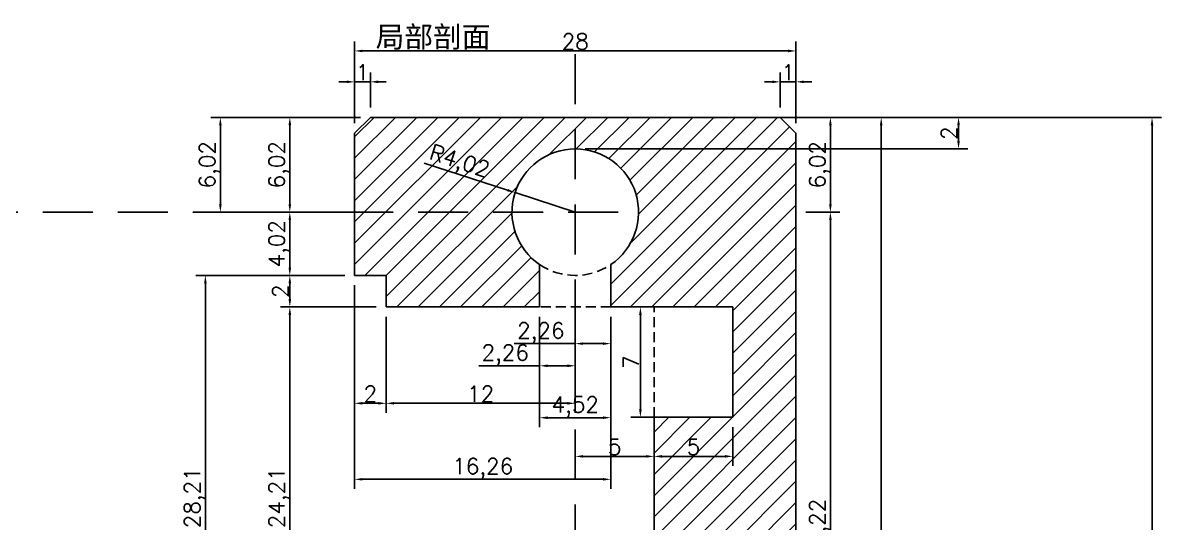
# Model space of a CAD drawing. Header units: millimetres. Extents: x 6817 to 10425, y -2870 to -164.
# Drawn here: x 9840.1 to 9913.5, y -314.4 to -282.7 of the extents above; entities that cross this region are included whole.
import ezdxf

# ---------------------------------------------------------------- set-up
doc = ezdxf.new("R2010")
doc.units = ezdxf.units.MM
doc.linetypes.add('HIDDEN', pattern=[9.525, 6.35, -3.175])
doc.layers.add('图层2', color=108, linetype='Continuous')
doc.styles.get("Standard").update_dxf_attribs({"font": 'txt', "bigfont": 'gbcbig.shx'})
doc.dimstyles.new('ISO-25', dxfattribs={"dimtxt": 1, "dimasz": 0.5, "dimexe": 0.6, "dimexo": 0.625, "dimgap": 0.1, "dimtad": 1, "dimtxsty": 'Standard', "dimcen": 2.5, "dimadec": 0, "dimazin": 0, "dimtfac": 1, "dimtmove": 0, "dimatfit": 3, "dimfxl": 1, "dimarcsym": 0})

# ---------------------------------------------------------------- blocks, each defined once
blk = doc.blocks.new('*D1238')
at = {"layer": 'Defpoints', "color": 0, "linetype": 'ByBlock', "transparency": 16777216}
for p in [(9871.289, -293.47), (9875.108, -294.712)]:
    blk.add_point(p, dxfattribs=at)
at = {"layer": '图层2', "color": 0, "linetype": 'ByBlock', "lineweight": -2, "transparency": 16777216}
for p, q in [((9865.526, -291.597), (9870.814, -293.316)), ((9875.108, -294.712), (9871.289, -293.47))]:
    blk.add_line(p, q, dxfattribs=at)
at = {"layer": '图层2', "color": 0, "linetype": 'ByBlock', "transparency": 16777216}
blk.add_solid([(9870.84, -293.236), (9870.788, -293.395), (9871.289, -293.47)], dxfattribs=at)
at = {"layer": '图层2', "color": 0, "linetype": 'ByBlock', "transparency": 16777216, "insert": (9867.734, -291.596), "char_height": 1, "attachment_point": 5, "rotation": 341.9899}
blk.add_mtext('R4,02', dxfattribs=at)
blk = doc.blocks.new('*D1240')
at = {"layer": 'Defpoints', "color": 0, "linetype": 'ByBlock', "transparency": 16777216}
for p in [(9888.108, -286.444), (9888.108, -288.697), (9889.108, -289.697)]:
    blk.add_point(p, dxfattribs=at)
at = {"layer": '图层2', "color": 0, "linetype": 'ByBlock', "lineweight": -2, "transparency": 16777216}
for p, q in [((9887.608, -286.444), (9887.108, -286.444)), ((9888.108, -288.072), (9888.108, -285.844)), ((9889.108, -286.444), (9888.108, -286.444)), ((9889.108, -289.072), (9889.108, -285.844)), ((9889.608, -286.444), (9890.108, -286.444))]:
    blk.add_line(p, q, dxfattribs=at)
at = {"layer": '图层2', "color": 0, "linetype": 'ByBlock', "transparency": 16777216}
for points in [[(9887.608, -286.361), (9887.608, -286.527), (9888.108, -286.444)], [(9889.608, -286.361), (9889.608, -286.527), (9889.108, -286.444)]]:
    blk.add_solid(points, dxfattribs=at)
at = {"layer": '图层2', "color": 0, "linetype": 'ByBlock', "transparency": 16777216, "insert": (9888.608, -285.844), "char_height": 1, "attachment_point": 5}
blk.add_mtext('1', dxfattribs=at)
blk = doc.blocks.new('*D1241')
at = {"layer": 'Defpoints', "color": 0, "linetype": 'ByBlock', "transparency": 16777216}
for p in [(9861.108, -286.444), (9862.108, -288.697), (9861.108, -289.697)]:
    blk.add_point(p, dxfattribs=at)
at = {"layer": '图层2', "color": 0, "linetype": 'ByBlock', "lineweight": -2, "transparency": 16777216}
for p, q in [((9860.608, -286.444), (9860.108, -286.444)), ((9861.108, -289.072), (9861.108, -285.844)), ((9862.108, -286.444), (9861.108, -286.444)), ((9862.108, -288.072), (9862.108, -285.844)), ((9862.608, -286.444), (9863.108, -286.444))]:
    blk.add_line(p, q, dxfattribs=at)
at = {"layer": '图层2', "color": 0, "linetype": 'ByBlock', "transparency": 16777216}
for points in [[(9860.608, -286.361), (9860.608, -286.527), (9861.108, -286.444)], [(9862.608, -286.361), (9862.608, -286.527), (9862.108, -286.444)]]:
    blk.add_solid(points, dxfattribs=at)
at = {"layer": '图层2', "color": 0, "linetype": 'ByBlock', "transparency": 16777216, "insert": (9861.608, -285.844), "char_height": 1, "attachment_point": 5}
blk.add_mtext('1', dxfattribs=at)
blk = doc.blocks.new('*D1242')
at = {"layer": 'Defpoints', "color": 0, "linetype": 'ByBlock', "transparency": 16777216}
for p in [(9861.108, -284.484), (9861.108, -289.697), (9889.108, -289.697)]:
    blk.add_point(p, dxfattribs=at)
at = {"layer": '图层2', "color": 0, "linetype": 'ByBlock', "lineweight": -2, "transparency": 16777216}
for p, q in [((9861.108, -289.072), (9861.108, -283.884)), ((9889.108, -289.072), (9889.108, -283.884)), ((9888.608, -284.484), (9861.608, -284.484))]:
    blk.add_line(p, q, dxfattribs=at)
at = {"layer": '图层2', "color": 0, "linetype": 'ByBlock', "transparency": 16777216}
for points in [[(9861.608, -284.401), (9861.608, -284.567), (9861.108, -284.484)], [(9888.608, -284.401), (9888.608, -284.567), (9889.108, -284.484)]]:
    blk.add_solid(points, dxfattribs=at)
at = {"layer": '图层2', "color": 0, "linetype": 'ByBlock', "transparency": 16777216, "insert": (9875.108, -283.884), "char_height": 1, "attachment_point": 5}
blk.add_mtext('28', dxfattribs=at)
blk = doc.blocks.new('*D744')
at = {"layer": 'Defpoints', "color": 0, "linetype": 'ByBlock', "transparency": 16777216}
for p in [(9888.108, -288.697), (9889.108, -344.936), (9894.519, -344.936)]:
    blk.add_point(p, dxfattribs=at)
at = {"layer": '图层2', "color": 0, "linetype": 'ByBlock', "lineweight": -2, "transparency": 16777216}
for p, q in [((9888.733, -288.697), (9895.119, -288.697)), ((9894.519, -289.197), (9894.519, -344.436)), ((9889.733, -344.936), (9895.119, -344.936))]:
    blk.add_line(p, q, dxfattribs=at)
at = {"layer": '图层2', "color": 0, "linetype": 'ByBlock', "transparency": 16777216}
for points in [[(9894.435, -289.197), (9894.602, -289.197), (9894.519, -288.697)], [(9894.435, -344.436), (9894.602, -344.436), (9894.519, -344.936)]]:
    blk.add_solid(points, dxfattribs=at)
at = {"layer": '图层2', "color": 0, "linetype": 'ByBlock', "transparency": 16777216, "insert": (9893.835, -316.817), "char_height": 1, "attachment_point": 5, "rotation": 90}
blk.add_mtext('56,24', dxfattribs=at)
blk = doc.blocks.new('*D1252')
at = {"layer": 'Defpoints', "color": 0, "linetype": 'ByBlock', "transparency": 16777216}
for p in [(9881.238, -300.727), (9879.239, -307.727), (9881.238, -307.727)]:
    blk.add_point(p, dxfattribs=at)
at = {"layer": '图层2', "color": 0, "linetype": 'ByBlock', "lineweight": -2, "transparency": 16777216}
for p, q in [((9880.613, -300.727), (9878.639, -300.727)), ((9879.239, -301.227), (9879.239, -307.227)), ((9880.613, -307.727), (9878.639, -307.727))]:
    blk.add_line(p, q, dxfattribs=at)
at = {"layer": '图层2', "color": 0, "linetype": 'ByBlock', "transparency": 16777216}
for points in [[(9879.156, -301.227), (9879.322, -301.227), (9879.239, -300.727)], [(9879.156, -307.227), (9879.322, -307.227), (9879.239, -307.727)]]:
    blk.add_solid(points, dxfattribs=at)
at = {"layer": '图层2', "color": 0, "linetype": 'ByBlock', "transparency": 16777216, "insert": (9878.639, -304.227), "char_height": 1, "attachment_point": 5, "rotation": 90}
blk.add_mtext('7', dxfattribs=at)
blk = doc.blocks.new('*D1253')
at = {"layer": 'Defpoints', "color": 0, "linetype": 'ByBlock', "transparency": 16777216}
for p in [(9880.108, -307.727), (9885.108, -307.727), (9880.108, -310.205)]:
    blk.add_point(p, dxfattribs=at)
at = {"layer": '图层2', "color": 0, "linetype": 'ByBlock', "lineweight": -2, "transparency": 16777216}
for p, q in [((9880.108, -308.352), (9880.108, -310.805)), ((9885.108, -308.352), (9885.108, -310.805)), ((9884.608, -310.205), (9880.608, -310.205))]:
    blk.add_line(p, q, dxfattribs=at)
at = {"layer": '图层2', "color": 0, "linetype": 'ByBlock', "transparency": 16777216}
for points in [[(9880.608, -310.121), (9880.608, -310.288), (9880.108, -310.205)], [(9884.608, -310.121), (9884.608, -310.288), (9885.108, -310.205)]]:
    blk.add_solid(points, dxfattribs=at)
at = {"layer": '图层2', "color": 0, "linetype": 'ByBlock', "transparency": 16777216, "insert": (9882.608, -309.605), "char_height": 1, "attachment_point": 5}
blk.add_mtext('5', dxfattribs=at)
blk = doc.blocks.new('*D1254')
at = {"layer": 'Defpoints', "color": 0, "linetype": 'ByBlock', "transparency": 16777216}
for p in [(9880.108, -307.727), (9875.108, -308.932), (9875.108, -310.205)]:
    blk.add_point(p, dxfattribs=at)
at = {"layer": '图层2', "color": 0, "linetype": 'ByBlock', "lineweight": -2, "transparency": 16777216}
for p, q in [((9880.108, -308.352), (9880.108, -310.805)), ((9875.108, -309.557), (9875.108, -310.805)), ((9879.608, -310.205), (9875.608, -310.205))]:
    blk.add_line(p, q, dxfattribs=at)
at = {"layer": '图层2', "color": 0, "linetype": 'ByBlock', "transparency": 16777216}
for points in [[(9875.608, -310.121), (9875.608, -310.288), (9875.108, -310.205)], [(9879.608, -310.121), (9879.608, -310.288), (9880.108, -310.205)]]:
    blk.add_solid(points, dxfattribs=at)
at = {"layer": '图层2', "color": 0, "linetype": 'ByBlock', "transparency": 16777216, "insert": (9877.608, -309.605), "char_height": 1, "attachment_point": 5}
blk.add_mtext('5', dxfattribs=at)
blk = doc.blocks.new('*D1255')
at = {"layer": 'Defpoints', "color": 0, "linetype": 'ByBlock', "transparency": 16777216}
for p in [(9875.108, -300.727), (9877.368, -300.727), (9875.108, -303.052)]:
    blk.add_point(p, dxfattribs=at)
at = {"layer": '图层2', "color": 0, "linetype": 'ByBlock', "lineweight": -2, "transparency": 16777216}
for p, q in [((9875.108, -301.352), (9875.108, -303.652)), ((9877.368, -301.352), (9877.368, -303.652)), ((9875.108, -303.052), (9871.241, -303.052)), ((9876.868, -303.052), (9875.608, -303.052))]:
    blk.add_line(p, q, dxfattribs=at)
at = {"layer": '图层2', "color": 0, "linetype": 'ByBlock', "transparency": 16777216}
for points in [[(9875.608, -302.969), (9875.608, -303.135), (9875.108, -303.052)], [(9876.868, -302.969), (9876.868, -303.135), (9877.368, -303.052)]]:
    blk.add_solid(points, dxfattribs=at)
at = {"layer": '图层2', "color": 0, "linetype": 'ByBlock', "transparency": 16777216, "insert": (9872.924, -302.369), "char_height": 1, "attachment_point": 5}
blk.add_mtext('2,26', dxfattribs=at)
blk = doc.blocks.new('*D1256')
at = {"layer": 'Defpoints', "color": 0, "linetype": 'ByBlock', "transparency": 16777216}
for p in [(9872.848, -300.727), (9875.108, -300.727), (9872.848, -304.458)]:
    blk.add_point(p, dxfattribs=at)
at = {"layer": '图层2', "color": 0, "linetype": 'ByBlock', "lineweight": -2, "transparency": 16777216}
for p, q in [((9872.848, -301.352), (9872.848, -305.058)), ((9875.108, -301.352), (9875.108, -305.058)), ((9872.848, -304.458), (9868.981, -304.458)), ((9874.608, -304.458), (9873.348, -304.458))]:
    blk.add_line(p, q, dxfattribs=at)
at = {"layer": '图层2', "color": 0, "linetype": 'ByBlock', "transparency": 16777216}
for points in [[(9873.348, -304.374), (9873.348, -304.541), (9872.848, -304.458)], [(9874.608, -304.374), (9874.608, -304.541), (9875.108, -304.458)]]:
    blk.add_solid(points, dxfattribs=at)
at = {"layer": '图层2', "color": 0, "linetype": 'ByBlock', "transparency": 16777216, "insert": (9870.664, -303.774), "char_height": 1, "attachment_point": 5}
blk.add_mtext('2,26', dxfattribs=at)
blk = doc.blocks.new('*D1257')
at = {"layer": 'Defpoints', "color": 0, "linetype": 'ByBlock', "transparency": 16777216}
for p in [(9862.108, -288.697), (9856.997, -294.712), (9861.108, -294.712)]:
    blk.add_point(p, dxfattribs=at)
at = {"layer": '图层2', "color": 0, "linetype": 'ByBlock', "lineweight": -2, "transparency": 16777216}
for p, q in [((9861.483, -288.697), (9856.397, -288.697)), ((9856.997, -289.197), (9856.997, -294.212)), ((9860.483, -294.712), (9856.397, -294.712))]:
    blk.add_line(p, q, dxfattribs=at)
at = {"layer": '图层2', "color": 0, "linetype": 'ByBlock', "transparency": 16777216}
for points in [[(9856.914, -289.197), (9857.081, -289.197), (9856.997, -288.697)], [(9856.914, -294.212), (9857.081, -294.212), (9856.997, -294.712)]]:
    blk.add_solid(points, dxfattribs=at)
at = {"layer": '图层2', "color": 0, "linetype": 'ByBlock', "transparency": 16777216, "insert": (9856.314, -291.704), "char_height": 1, "attachment_point": 5, "rotation": 90}
blk.add_mtext('6,02', dxfattribs=at)
blk = doc.blocks.new('*D1258')
at = {"layer": 'Defpoints', "color": 0, "linetype": 'ByBlock', "transparency": 16777216}
for p in [(9861.108, -294.712), (9856.997, -298.727), (9861.108, -298.727)]:
    blk.add_point(p, dxfattribs=at)
at = {"layer": '图层2', "color": 0, "linetype": 'ByBlock', "lineweight": -2, "transparency": 16777216}
for p, q in [((9860.483, -294.712), (9856.397, -294.712)), ((9856.997, -295.212), (9856.997, -298.227)), ((9860.483, -298.727), (9856.397, -298.727))]:
    blk.add_line(p, q, dxfattribs=at)
at = {"layer": '图层2', "color": 0, "linetype": 'ByBlock', "transparency": 16777216}
for points in [[(9856.914, -295.212), (9857.081, -295.212), (9856.997, -294.712)], [(9856.914, -298.227), (9857.081, -298.227), (9856.997, -298.727)]]:
    blk.add_solid(points, dxfattribs=at)
at = {"layer": '图层2', "color": 0, "linetype": 'ByBlock', "transparency": 16777216, "insert": (9856.314, -296.719), "char_height": 1, "attachment_point": 5, "rotation": 90}
blk.add_mtext('4,02', dxfattribs=at)
blk = doc.blocks.new('*D749')
at = {"layer": 'Defpoints', "color": 0, "linetype": 'ByBlock', "transparency": 16777216}
for p in [(9861.108, -298.727), (9856.997, -300.727), (9863.108, -300.727)]:
    blk.add_point(p, dxfattribs=at)
at = {"layer": '图层2', "color": 0, "linetype": 'ByBlock', "lineweight": -2, "transparency": 16777216}
for p, q in [((9860.483, -298.727), (9856.397, -298.727)), ((9856.997, -299.227), (9856.997, -300.227)), ((9862.483, -300.727), (9856.397, -300.727))]:
    blk.add_line(p, q, dxfattribs=at)
at = {"layer": '图层2', "color": 0, "linetype": 'ByBlock', "transparency": 16777216}
for points in [[(9856.914, -299.227), (9857.081, -299.227), (9856.997, -298.727)], [(9856.914, -300.227), (9857.081, -300.227), (9856.997, -300.727)]]:
    blk.add_solid(points, dxfattribs=at)
at = {"layer": '图层2', "color": 0, "linetype": 'ByBlock', "transparency": 16777216, "insert": (9856.397, -299.727), "char_height": 1, "attachment_point": 5, "rotation": 90}
blk.add_mtext('2', dxfattribs=at)
blk = doc.blocks.new('*D750')
at = {"layer": 'Defpoints', "color": 0, "linetype": 'ByBlock', "transparency": 16777216}
for p in [(9861.108, -298.727), (9863.108, -300.727), (9861.108, -306.838)]:
    blk.add_point(p, dxfattribs=at)
at = {"layer": '图层2', "color": 0, "linetype": 'ByBlock', "lineweight": -2, "transparency": 16777216}
for p, q in [((9861.108, -299.352), (9861.108, -307.438)), ((9863.108, -301.352), (9863.108, -307.438)), ((9862.608, -306.838), (9861.608, -306.838))]:
    blk.add_line(p, q, dxfattribs=at)
at = {"layer": '图层2', "color": 0, "linetype": 'ByBlock', "transparency": 16777216}
for points in [[(9861.608, -306.755), (9861.608, -306.922), (9861.108, -306.838)], [(9862.608, -306.755), (9862.608, -306.922), (9863.108, -306.838)]]:
    blk.add_solid(points, dxfattribs=at)
at = {"layer": '图层2', "color": 0, "linetype": 'ByBlock', "transparency": 16777216, "insert": (9862.108, -306.238), "char_height": 1, "attachment_point": 5}
blk.add_mtext('2', dxfattribs=at)
blk = doc.blocks.new('*D751')
at = {"layer": 'Defpoints', "color": 0, "linetype": 'ByBlock', "transparency": 16777216}
for p in [(9863.108, -301.352), (9875.108, -305.058), (9863.108, -306.838)]:
    blk.add_point(p, dxfattribs=at)
at = {"layer": '图层2', "color": 0, "linetype": 'ByBlock', "lineweight": -2, "transparency": 16777216}
for p, q in [((9863.108, -301.977), (9863.108, -307.438)), ((9875.108, -305.683), (9875.108, -307.438)), ((9874.608, -306.838), (9863.608, -306.838))]:
    blk.add_line(p, q, dxfattribs=at)
at = {"layer": '图层2', "color": 0, "linetype": 'ByBlock', "transparency": 16777216}
for points in [[(9863.608, -306.755), (9863.608, -306.922), (9863.108, -306.838)], [(9874.608, -306.755), (9874.608, -306.922), (9875.108, -306.838)]]:
    blk.add_solid(points, dxfattribs=at)
at = {"layer": '图层2', "color": 0, "linetype": 'ByBlock', "transparency": 16777216, "insert": (9869.108, -306.238), "char_height": 1, "attachment_point": 5}
blk.add_mtext('12', dxfattribs=at)
blk = doc.blocks.new('*D1259')
at = {"layer": 'Defpoints', "color": 0, "linetype": 'ByBlock', "transparency": 16777216}
for p in [(9863.108, -300.727), (9856.997, -324.936), (9863.108, -324.936)]:
    blk.add_point(p, dxfattribs=at)
at = {"layer": '图层2', "color": 0, "linetype": 'ByBlock', "lineweight": -2, "transparency": 16777216}
for p, q in [((9862.483, -300.727), (9856.397, -300.727)), ((9856.997, -301.227), (9856.997, -324.436)), ((9862.483, -324.936), (9856.397, -324.936))]:
    blk.add_line(p, q, dxfattribs=at)
at = {"layer": '图层2', "color": 0, "linetype": 'ByBlock', "transparency": 16777216}
for points in [[(9856.914, -301.227), (9857.081, -301.227), (9856.997, -300.727)], [(9856.914, -324.436), (9857.081, -324.436), (9856.997, -324.936)]]:
    blk.add_solid(points, dxfattribs=at)
at = {"layer": '图层2', "color": 0, "linetype": 'ByBlock', "transparency": 16777216, "insert": (9856.314, -312.832), "char_height": 1, "attachment_point": 5, "rotation": 90}
blk.add_mtext('24,21', dxfattribs=at)
blk = doc.blocks.new('*D1261')
at = {"layer": 'Defpoints', "color": 0, "linetype": 'ByBlock', "transparency": 16777216}
for p in [(9889.108, -294.712), (9889.108, -334.936), (9891.295, -334.936)]:
    blk.add_point(p, dxfattribs=at)
at = {"layer": '图层2', "color": 0, "linetype": 'ByBlock', "lineweight": -2, "transparency": 16777216}
for p, q in [((9889.733, -294.712), (9891.895, -294.712)), ((9891.295, -295.212), (9891.295, -334.436)), ((9889.733, -334.936), (9891.895, -334.936))]:
    blk.add_line(p, q, dxfattribs=at)
at = {"layer": '图层2', "color": 0, "linetype": 'ByBlock', "transparency": 16777216}
for points in [[(9891.212, -295.212), (9891.379, -295.212), (9891.295, -294.712)], [(9891.212, -334.436), (9891.379, -334.436), (9891.295, -334.936)]]:
    blk.add_solid(points, dxfattribs=at)
at = {"layer": '图层2', "color": 0, "linetype": 'ByBlock', "transparency": 16777216, "insert": (9890.612, -314.824), "char_height": 1, "attachment_point": 5, "rotation": 90}
blk.add_mtext('40,22', dxfattribs=at)
blk = doc.blocks.new('*D756')
at = {"layer": 'Defpoints', "color": 0, "linetype": 'ByBlock', "transparency": 16777216}
for p in [(9888.733, -288.697), (9889.108, -294.712), (9891.295, -294.712)]:
    blk.add_point(p, dxfattribs=at)
at = {"layer": '图层2', "color": 0, "linetype": 'ByBlock', "lineweight": -2, "transparency": 16777216}
for p, q in [((9889.358, -288.697), (9891.895, -288.697)), ((9891.295, -289.197), (9891.295, -294.212)), ((9889.733, -294.712), (9891.895, -294.712))]:
    blk.add_line(p, q, dxfattribs=at)
at = {"layer": '图层2', "color": 0, "linetype": 'ByBlock', "transparency": 16777216}
for points in [[(9891.212, -289.197), (9891.379, -289.197), (9891.295, -288.697)], [(9891.212, -294.212), (9891.379, -294.212), (9891.295, -294.712)]]:
    blk.add_solid(points, dxfattribs=at)
at = {"layer": '图层2', "color": 0, "linetype": 'ByBlock', "transparency": 16777216, "insert": (9890.612, -291.704), "char_height": 1, "attachment_point": 5, "rotation": 90}
blk.add_mtext('6,02', dxfattribs=at)
blk = doc.blocks.new('*D1824')
at = {"layer": 'Defpoints', "color": 0, "linetype": 'ByBlock'}
for p in [(9852.59, -288.697), (9861.108, -288.697), (9861.108, -294.712)]:
    blk.add_point(p, dxfattribs=at)
at = {"layer": '图层2', "color": 0, "linetype": 'ByBlock', "lineweight": -2}
for p, q in [((9860.483, -288.697), (9851.99, -288.697)), ((9852.59, -294.212), (9852.59, -289.197)), ((9860.483, -294.712), (9851.99, -294.712))]:
    blk.add_line(p, q, dxfattribs=at)
at = {"layer": '图层2', "color": 0, "linetype": 'ByBlock'}
for points in [[(9852.507, -289.197), (9852.673, -289.197), (9852.59, -288.697)], [(9852.507, -294.212), (9852.673, -294.212), (9852.59, -294.712)]]:
    blk.add_solid(points, dxfattribs=at)
at = {"layer": '图层2', "color": 0, "linetype": 'ByBlock', "insert": (9851.907, -291.704), "char_height": 1, "attachment_point": 5, "rotation": 90}
blk.add_mtext('6,02', dxfattribs=at)
blk = doc.blocks.new('*D1825')
at = {"layer": 'Defpoints', "color": 0, "linetype": 'ByBlock'}
for p in [(9875.108, -288.697), (9899.426, -288.697), (9875.108, -290.697)]:
    blk.add_point(p, dxfattribs=at)
at = {"layer": '图层2', "color": 0, "linetype": 'ByBlock', "lineweight": -2}
for p, q in [((9875.733, -288.697), (9900.026, -288.697)), ((9899.426, -290.197), (9899.426, -289.197)), ((9875.733, -290.697), (9900.026, -290.697))]:
    blk.add_line(p, q, dxfattribs=at)
at = {"layer": '图层2', "color": 0, "linetype": 'ByBlock'}
for points in [[(9899.343, -289.197), (9899.509, -289.197), (9899.426, -288.697)], [(9899.343, -290.197), (9899.509, -290.197), (9899.426, -290.697)]]:
    blk.add_solid(points, dxfattribs=at)
at = {"layer": '图层2', "color": 0, "linetype": 'ByBlock', "insert": (9898.826, -289.697), "char_height": 1, "attachment_point": 5, "rotation": 90}
blk.add_mtext('2', dxfattribs=at)
blk = doc.blocks.new('*D1826')
at = {"layer": 'Defpoints', "color": 0, "linetype": 'ByBlock'}
for p in [(9880.308, -288.697), (9911.703, -288.697), (9880.308, -360.423)]:
    blk.add_point(p, dxfattribs=at)
at = {"layer": '图层2', "color": 0, "linetype": 'ByBlock', "lineweight": -2}
for p, q in [((9880.933, -288.697), (9912.303, -288.697)), ((9911.703, -359.923), (9911.703, -289.197)), ((9880.933, -360.423), (9912.303, -360.423))]:
    blk.add_line(p, q, dxfattribs=at)
at = {"layer": '图层2', "color": 0, "linetype": 'ByBlock'}
for points in [[(9911.62, -289.197), (9911.786, -289.197), (9911.703, -288.697)], [(9911.62, -359.923), (9911.786, -359.923), (9911.703, -360.423)]]:
    blk.add_solid(points, dxfattribs=at)
at = {"layer": '图层2', "color": 0, "linetype": 'ByBlock', "insert": (9911.02, -324.56), "char_height": 1, "attachment_point": 5, "rotation": 90}
blk.add_mtext('71,73', dxfattribs=at)
blk = doc.blocks.new('*D1828')
at = {"layer": 'Defpoints', "color": 0, "linetype": 'ByBlock'}
for p in [(9861.108, -298.727), (9851.637, -326.936), (9861.108, -326.936)]:
    blk.add_point(p, dxfattribs=at)
at = {"layer": '图层2', "color": 0, "linetype": 'ByBlock', "lineweight": -2}
for p, q in [((9860.483, -298.727), (9851.037, -298.727)), ((9851.637, -299.227), (9851.637, -326.436)), ((9860.483, -326.936), (9851.037, -326.936))]:
    blk.add_line(p, q, dxfattribs=at)
at = {"layer": '图层2', "color": 0, "linetype": 'ByBlock'}
for points in [[(9851.554, -299.227), (9851.721, -299.227), (9851.637, -298.727)], [(9851.554, -326.436), (9851.721, -326.436), (9851.637, -326.936)]]:
    blk.add_solid(points, dxfattribs=at)
at = {"layer": '图层2', "color": 0, "linetype": 'ByBlock', "insert": (9850.954, -312.832), "char_height": 1, "attachment_point": 5, "rotation": 90}
blk.add_mtext('28,21', dxfattribs=at)
blk = doc.blocks.new('*D1921')
at = {"layer": 'Defpoints', "color": 0, "linetype": 'ByBlock'}
for p in [(9872.848, -300.727), (9877.368, -300.727), (9877.368, -307.751)]:
    blk.add_point(p, dxfattribs=at)
at = {"layer": '图层2', "color": 0, "linetype": 'ByBlock', "lineweight": -2}
for p, q in [((9872.848, -301.352), (9872.848, -308.351)), ((9877.368, -301.352), (9877.368, -308.351)), ((9873.348, -307.751), (9876.868, -307.751))]:
    blk.add_line(p, q, dxfattribs=at)
at = {"layer": '图层2', "color": 0, "linetype": 'ByBlock'}
for points in [[(9873.348, -307.668), (9873.348, -307.834), (9872.848, -307.751)], [(9876.868, -307.668), (9876.868, -307.834), (9877.368, -307.751)]]:
    blk.add_solid(points, dxfattribs=at)
at = {"layer": '图层2', "color": 0, "linetype": 'ByBlock', "insert": (9875.108, -307.068), "char_height": 1, "attachment_point": 5}
blk.add_mtext('4,52', dxfattribs=at)
blk = doc.blocks.new('*D1929')
at = {"layer": 'Defpoints', "color": 0, "linetype": 'ByBlock'}
for p in [(9861.108, -300.727), (9877.368, -300.727), (9861.108, -311.659)]:
    blk.add_point(p, dxfattribs=at)
at = {"layer": '图层2', "color": 0, "linetype": 'ByBlock', "lineweight": -2}
for p, q in [((9861.108, -301.352), (9861.108, -312.259)), ((9877.368, -301.352), (9877.368, -312.259)), ((9876.868, -311.659), (9861.608, -311.659))]:
    blk.add_line(p, q, dxfattribs=at)
at = {"layer": '图层2', "color": 0, "linetype": 'ByBlock'}
for points in [[(9861.608, -311.576), (9861.608, -311.742), (9861.108, -311.659)], [(9876.868, -311.576), (9876.868, -311.742), (9877.368, -311.659)]]:
    blk.add_solid(points, dxfattribs=at)
at = {"layer": '图层2', "color": 0, "linetype": 'ByBlock', "insert": (9869.238, -310.976), "char_height": 1, "attachment_point": 5}
blk.add_mtext('16,26', dxfattribs=at)
blk = doc.blocks.new('*D2135')
at = {"layer": 'Defpoints', "color": 0, "linetype": 'ByBlock'}
for p in [(10217.809, -308.872), (10215.309, -322.353), (10217.809, -322.353), (8520.699, -2501.899), (8521.923, -2501.875), (8521.325, -2502.94), (8534.065, -2513.083), (8534.065, -2513.083)]:
    blk.add_point(p, dxfattribs=at)
at = {"layer": '图层2', "color": 0, "linetype": 'ByBlock', "lineweight": -2}
for p, q in [((10215.309, -321.728), (10215.309, -308.272)), ((10217.809, -321.728), (10217.809, -308.272)), ((10215.809, -308.872), (10217.309, -308.872)), ((8521.603, -2500.9), (8522.675, -2499.803)), ((8521.464, -2501.451), (8520.818, -2500.855)), ((8520.836, -2502.55), (8519.961, -2501.854))]:
    blk.add_line(p, q, dxfattribs=at)
for start, end in [(135.64919, 137.29304), (138.93689, 139.83176)]:
    blk.add_arc((8534.065, -2513.083), 17.428, start, end, dxfattribs=at)
at = {"layer": '图层2', "color": 0, "linetype": 'ByBlock'}
for points in [[(10215.809, -308.788), (10215.809, -308.955), (10215.309, -308.872)], [(10217.309, -308.788), (10217.309, -308.955), (10217.809, -308.872)], [(8520.812, -2501.894), (8520.683, -2501.788), (8520.431, -2502.228)], [(8520.863, -2501.579), (8520.987, -2501.69), (8521.259, -2501.262)]]:
    blk.add_solid(points, dxfattribs=at)
at = {"layer": '图层2', "color": 0, "linetype": 'ByBlock', "insert": (10216.559, -308.188), "char_height": 1, "attachment_point": 5}
blk.add_mtext('2,5', dxfattribs=at)
at = {"layer": '图层2', "color": 0, "linetype": 'ByBlock', "insert": (8521.71, -2499.932), "char_height": 1, "attachment_point": 5, "rotation": 45.64919}
blk.add_mtext('4°', dxfattribs=at)
blk = doc.blocks.new('*D2136')
at = {"layer": 'Defpoints', "color": 0, "linetype": 'ByBlock'}
for p in [(10215.309, -305.16), (10187.985, -322.353), (10215.309, -322.353), (8518.444, -2501.943), (8521.325, -2502.94), (8518.95, -2504.556), (8534.065, -2513.083), (8534.065, -2513.083)]:
    blk.add_point(p, dxfattribs=at)
at = {"layer": '图层2', "color": 0, "linetype": 'ByBlock', "lineweight": -2}
for p, q in [((10187.985, -321.728), (10187.985, -304.56)), ((10215.309, -321.728), (10215.309, -304.56)), ((10188.485, -305.16), (10214.809, -305.16)), ((8520.836, -2502.55), (8518.586, -2500.759)), ((8518.406, -2504.249), (8516.832, -2503.361))]:
    blk.add_line(p, q, dxfattribs=at)
blk.add_arc((8534.065, -2513.083), 19.186, 142.96881, 149.0795, dxfattribs=at)
at = {"layer": '图层2', "color": 0, "linetype": 'ByBlock'}
for points in [[(10188.485, -305.076), (10188.485, -305.243), (10187.985, -305.16)], [(10214.809, -305.076), (10214.809, -305.243), (10215.309, -305.16)], [(8518.683, -2501.477), (8518.815, -2501.579), (8519.055, -2501.133)], [(8517.678, -2503.266), (8517.534, -2503.182), (8517.355, -2503.656)]]:
    blk.add_solid(points, dxfattribs=at)
at = {"layer": '图层2', "color": 0, "linetype": 'ByBlock', "insert": (10201.647, -304.476), "char_height": 1, "attachment_point": 5}
blk.add_mtext('27,32', dxfattribs=at)
at = {"layer": '图层2', "color": 0, "linetype": 'ByBlock', "insert": (8517.657, -2502.025), "char_height": 1, "attachment_point": 5, "rotation": 56.02416}
blk.add_mtext('9°', dxfattribs=at)

msp = doc.modelspace()

# ---------------------------------------------------------------- hatches: boundary and pattern name
at = {"layer": '图层2', "linetype": 'ByBlock'}
h = msp.add_hatch(dxfattribs=at)
h.set_pattern_fill('ANSI31', color=4, scale=0.3)
h.set_pattern_definition([(45, (8195.776, 256.5624), (-0.6735192, 0.6735192), [])])
edge = h.paths.add_edge_path()
edge.add_line((9885.108, -300.727), (9877.368, -300.727))
edge.add_line((9877.368, -300.727), (9877.368, -298.03))
edge.add_arc((9875.108, -294.712), 4.015, 304.25584, 360)
edge.add_line((9879.123, -294.712), (9889.108, -294.712))
edge.add_line((9889.108, -294.712), (9889.108, -334.936))
edge.add_line((9889.108, -334.936), (9883.108, -334.936))
edge.add_arc((9875.108, -334.936), 8, 360, 431.79004)
edge.add_line((9877.608, -327.337), (9877.608, -324.936))
edge.add_line((9877.608, -324.936), (9880.108, -324.936))
edge.add_line((9880.108, -324.936), (9880.108, -321.375))
edge.add_line((9880.108, -321.375), (9886.108, -321.375))
edge.add_line((9886.108, -321.375), (9886.108, -318.844))
edge.add_line((9886.108, -318.844), (9880.108, -318.844))
edge.add_line((9880.108, -318.844), (9880.108, -307.727))
edge.add_line((9880.108, -307.727), (9885.108, -307.727))
edge.add_line((9885.108, -307.727), (9885.108, -300.727))
edge = h.paths.add_edge_path()
edge.add_line((9875.108, -290.697), (9875.108, -288.697))
edge.add_line((9875.108, -288.697), (9888.108, -288.697))
edge.add_line((9888.108, -288.697), (9889.108, -289.697))
edge.add_line((9889.108, -289.697), (9889.108, -294.712))
edge.add_line((9889.108, -294.712), (9879.123, -294.712))
edge.add_arc((9875.108, -294.712), 4.015, 360, 450)
edge = h.paths.add_edge_path()
edge.add_line((9861.108, -289.697), (9862.108, -288.697))
edge.add_line((9862.108, -288.697), (9875.108, -288.697))
edge.add_line((9875.108, -288.697), (9875.108, -290.697))
edge.add_arc((9875.108, -294.712), 4.015, 450, 540)
edge.add_line((9871.093, -294.712), (9861.108, -294.712))
edge.add_line((9861.108, -294.712), (9861.108, -289.697))
edge = h.paths.add_edge_path()
edge.add_line((9863.108, -298.727), (9861.108, -298.727))
edge.add_line((9861.108, -298.727), (9861.108, -294.712))
edge.add_line((9861.108, -294.712), (9871.093, -294.712))
edge.add_arc((9875.108, -294.712), 4.015, 540, 595.74416)
edge.add_line((9872.848, -298.03), (9872.848, -300.727))
edge.add_line((9872.848, -300.727), (9863.108, -300.727))
edge.add_line((9863.108, -300.727), (9863.108, -298.727))
edge = h.paths.add_edge_path()
edge.add_line((9883.108, -334.936), (9889.108, -334.936))
edge.add_line((9889.108, -334.936), (9889.108, -344.936))
edge.add_line((9889.108, -344.936), (9888.108, -344.936))
edge.add_line((9888.108, -344.936), (9882.308, -344.936))
edge.add_line((9882.308, -344.936), (9882.308, -360.423))
edge.add_line((9882.308, -360.423), (9880.308, -360.423))
edge.add_line((9880.308, -360.423), (9880.308, -344.936))
edge.add_line((9880.308, -344.936), (9877.608, -344.936))
edge.add_line((9877.608, -344.936), (9877.608, -342.536))
edge.add_arc((9875.108, -334.936), 8, 288.20996, 360)
edge = h.paths.add_edge_path()
edge.add_line((9861.108, -334.936), (9867.108, -334.936))
edge.add_arc((9875.108, -334.936), 8, 180, 251.79004)
edge.add_line((9872.608, -342.536), (9872.608, -344.936))
edge.add_line((9872.608, -344.936), (9869.908, -344.936))
edge.add_line((9869.908, -344.936), (9869.908, -360.423))
edge.add_line((9869.908, -360.423), (9867.908, -360.423))
edge.add_line((9867.908, -360.423), (9867.908, -344.936))
edge.add_line((9867.908, -344.936), (9862.108, -344.936))
edge.add_line((9862.108, -344.936), (9861.108, -343.936))
edge.add_line((9861.108, -343.936), (9861.108, -334.936))
edge = h.paths.add_edge_path()
edge.add_line((9861.108, -326.936), (9863.108, -326.936))
edge.add_line((9863.108, -326.936), (9863.108, -324.936))
edge.add_line((9863.108, -324.936), (9872.608, -324.936))
edge.add_line((9872.608, -324.936), (9872.608, -327.337))
edge.add_arc((9875.108, -334.936), 8, 468.20996, 540)
edge.add_line((9867.108, -334.936), (9861.108, -334.936))
edge.add_line((9861.108, -334.936), (9861.108, -326.936))

# ---------------------------------------------------------------- linework, layer by layer
at = {"layer": '图层2', "color": 3, "linetype": 'HIDDEN', "ltscale": 0.5}
for p, q in [((9875.108, -284.691), (9875.108, -369.53)), ((9877.832, -294.712), (9617.028, -294.712))]:
    msp.add_line(p, q, dxfattribs=at)
at = {"layer": '图层2', "color": 2, "linetype": 'ByBlock'}
for p, q in [((9862.108, -288.697), (9861.108, -289.697)), ((9862.108, -288.697), (9888.108, -288.697)), ((9889.108, -289.697), (9888.108, -288.697)), ((9861.108, -289.697), (9861.108, -298.727)), ((9889.108, -289.697), (9889.108, -344.936)), ((9872.848, -298.03), (9872.848, -300.727)), ((9877.368, -298.03), (9877.368, -300.727)), ((9861.108, -298.727), (9863.108, -298.727)), ((9863.108, -298.727), (9863.108, -300.727)), ((9863.108, -300.727), (9872.848, -300.727)), ((9877.368, -300.727), (9885.108, -300.727)), ((9885.108, -300.727), (9885.108, -307.727)), ((9880.108, -307.727), (9885.108, -307.727)), ((9880.108, -307.727), (9880.108, -318.844))]:
    msp.add_line(p, q, dxfattribs=at)
at = {"layer": '图层2', "color": 1, "linetype": 'HIDDEN', "ltscale": 0.1}
for p, q in [((9877.368, -300.727), (9872.848, -300.727)), ((9880.108, -307.727), (9880.108, -300.727))]:
    msp.add_line(p, q, dxfattribs=at)
at = {"layer": '图层2', "color": 2, "linetype": 'ByBlock'}
msp.add_arc((9875.108, -294.712), 4.015, 304.25584, 235.74416, dxfattribs=at)
at = {"layer": '图层2', "color": 1, "linetype": 'HIDDEN', "ltscale": 0.1}
msp.add_arc((9875.108, -294.712), 4.015, 235.74416, 304.25584, dxfattribs=at)

# ---------------------------------------------------------------- texts
at = {"color": 2, "insert": (9869.73, -282.923), "char_height": 1.33554, "width": 15.6616, "attachment_point": 3}
msp.add_mtext('{\\fSimSun|b0|i0|c134|p2;局部剖面}', dxfattribs=at)

# ---------------------------------------------------------------- dimensions: what is measured, and where the dimension line sits
at = {"layer": '图层2', "color": 6, "linetype": 'ByBlock'}
for base, p1, p2, angle, picture, middle in [((9861.108, -284.484), (9889.108, -289.697), (9861.108, -289.697), 180, '*D1242', (9875.108, -283.884)), ((9861.108, -286.444), (9862.108, -288.697), (9861.108, -289.697), 180, '*D1241', (9861.608, -285.844)), ((9888.108, -286.444), (9889.108, -289.697), (9888.108, -288.697), 180, '*D1240', (9888.608, -285.844)), ((9856.997167163, -294.711685414), (9862.10768901, -288.696685414), (9861.10768901, -294.711685414), 90, '*D1257', (9856.31383383, -291.704185414)), ((9894.519, -344.936), (9888.108, -288.697), (9889.108, -344.936), 90, '*D744', (9893.835, -316.817)), ((9891.295237396, -294.711685414), (9888.73268901, -288.696685414), (9889.10768901, -294.711685414), 90, '*D756', (9890.611904062, -291.704185414)), ((9856.997167163, -298.726685414), (9861.10768901, -294.711685414), (9861.10768901, -298.726685414), 90, '*D1258', (9856.31383383, -296.719185414)), ((9891.295, -334.936), (9889.108, -294.712), (9889.108, -334.936), 90, '*D1261', (9890.612, -314.824)), ((9856.997, -300.727), (9861.108, -298.727), (9863.108, -300.727), 90, '*D749', (9856.397, -299.727)), ((9861.108, -306.838), (9863.108, -300.727), (9861.108, -298.727), 180, '*D750', (9862.108, -306.238)), ((9856.997, -324.936), (9863.108, -300.727), (9863.108, -324.936), 90, '*D1259', (9856.314, -312.832)), ((9872.848, -304.458), (9875.108, -300.727), (9872.848, -300.727), 180, '*D1256', (9870.664, -303.774)), ((9875.108, -303.052), (9877.368, -300.727), (9875.108, -300.727), 180, '*D1255', (9872.924, -302.369)), ((9879.239, -307.727), (9881.238, -300.727), (9881.238, -307.727), 90, '*D1252', (9878.639, -304.227)), ((9863.108, -306.838), (9875.108, -305.058), (9863.108, -301.352), 180, '*D751', (9869.108, -306.238)), ((9875.108, -310.205), (9880.108, -307.727), (9875.108, -308.932), 180, '*D1254', (9877.608, -309.605)), ((9880.108, -310.205), (9885.108, -307.727), (9880.108, -307.727), 180, '*D1253', (9882.608, -309.605))]:
    dim = msp.add_linear_dim(base=base, p1=p1, p2=p2, angle=angle, dimstyle='ISO-25', dxfattribs=at)
    dim.commit()
    dim.dimension.update_dxf_attribs({"geometry": picture, "text_midpoint": middle})
at = {"layer": '图层2', "color": 1, "linetype": 'ByBlock'}
for base, p1, p2, picture, middle in [((9852.589876951, -288.696685414), (9861.10768901, -294.711685414), (9861.10768901, -288.696685414), '*D1824', (9851.906543618, -291.704185414)), ((9899.426, -288.697), (9875.108, -290.697), (9875.108, -288.697), '*D1825', (9898.826, -289.697)), ((9911.703, -288.697), (9880.308, -360.423), (9880.308, -288.697), '*D1826', (9911.02, -324.56))]:
    dim = msp.add_linear_dim(base=base, p1=p1, p2=p2, angle=90, dimstyle='ISO-25', dxfattribs=at)
    dim.commit()
    dim.dimension.update_dxf_attribs({"geometry": picture, "text_midpoint": middle})
at = {"layer": '图层2', "color": 6, "linetype": 'ByBlock'}
dim = msp.add_radius_dim(center=(9875.108, -294.712), mpoint=(9871.289, -293.47), dimstyle='ISO-25', dxfattribs=at)
dim.commit()
dim.dimension.update_dxf_attribs({"geometry": '*D1238', "text_midpoint": (9867.523, -292.246), "dimtype": 164})
at = {"layer": '图层2', "color": 3, "linetype": 'ByBlock'}
dim = msp.add_linear_dim(base=(9851.637, -326.936), p1=(9861.108, -298.727), p2=(9861.108, -326.936), angle=90, dimstyle='ISO-25', dxfattribs=at)
dim.commit()
dim.dimension.update_dxf_attribs({"geometry": '*D1828', "text_midpoint": (9850.954, -312.832)})
for base, p1, p2, picture, middle in [((9861.108, -311.659), (9877.368, -300.727), (9861.108, -300.727), '*D1929', (9869.238, -310.976)), ((9877.368, -307.751), (9872.848, -300.727), (9877.368, -300.727), '*D1921', (9875.108, -307.068))]:
    dim = msp.add_linear_dim(base=base, p1=p1, p2=p2, dimstyle='ISO-25', dxfattribs=at)
    dim.commit()
    dim.dimension.update_dxf_attribs({"geometry": picture, "text_midpoint": middle})
at = {"layer": '图层2', "color": 2, "linetype": 'ByBlock'}
for base, p1, p2, picture, middle in [((10215.309, -305.16), (10187.985, -322.353), (10215.309, -322.353), '*D2136', (10201.647, -304.476)), ((10217.809, -308.872), (10215.309, -322.353), (10217.809, -322.353), '*D2135', (10216.559, -308.188))]:
    dim = msp.add_linear_dim(base=base, p1=p1, p2=p2, dimstyle='ISO-25', dxfattribs=at)
    dim.commit()
    dim.dimension.update_dxf_attribs({"geometry": picture, "text_midpoint": middle})

doc.saveas('drawing.dxf')
